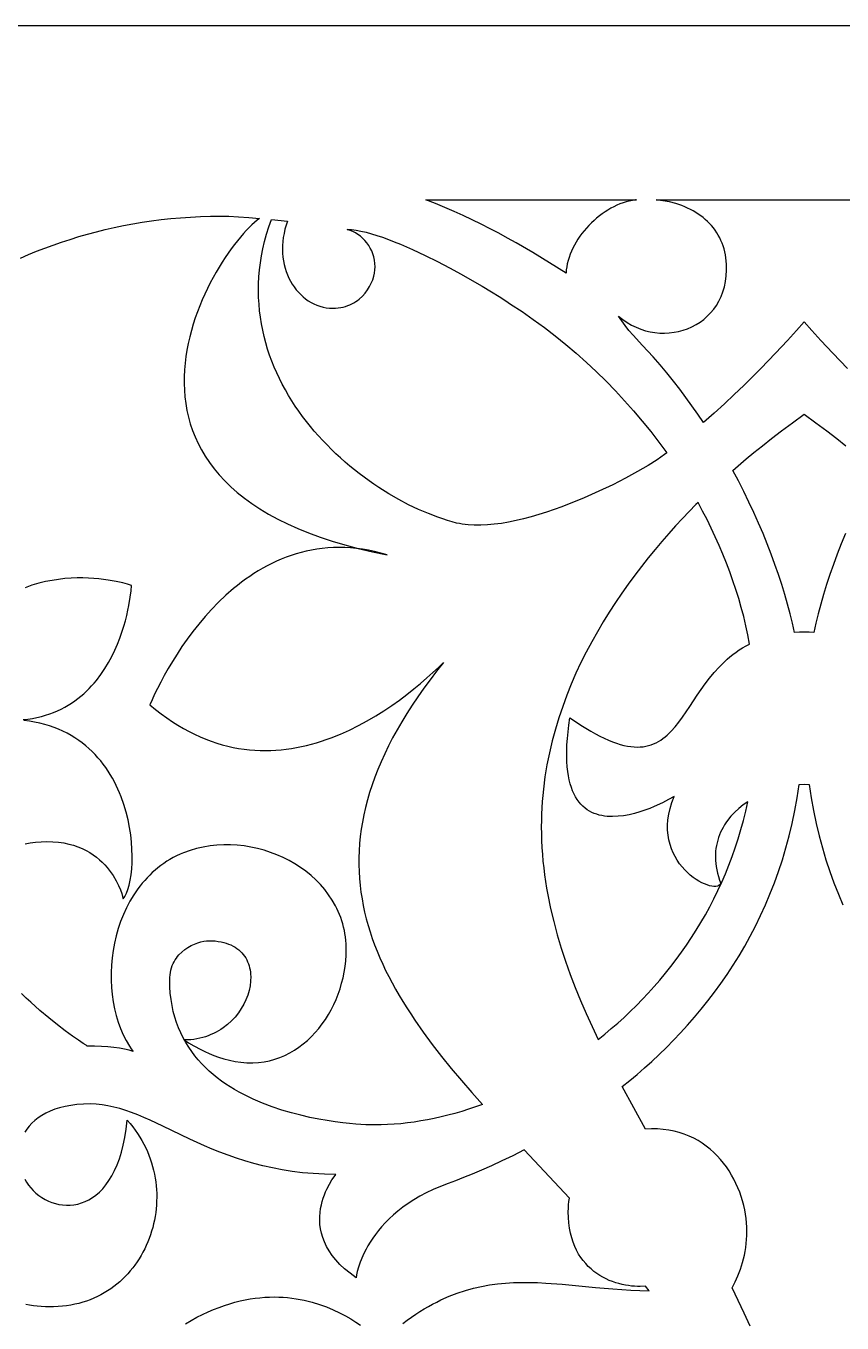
# Model space of a CAD drawing. Extents: x -52 to 65, y 50 to 90.
# Drawn here: x 34.91 to 49.45, y 66.77 to 89.87 of the extents above; entities that cross this region are included whole.
import ezdxf

# ---------------------------------------------------------------- set-up
doc = ezdxf.new("R2010")
doc.units = 0
doc.header["$MEASUREMENT"] = 0
doc.layers.add('LAYER_1', color=18, linetype='CONTINUOUS')

msp = doc.modelspace()

# ---------------------------------------------------------------- linework, layer by layer
at = {"layer": 'LAYER_1'}
for points in [[(64.546, 89.866), (-30.122, 89.866), (-51.907, 89.866)], [(49.548, 83.766), (49.285, 84.038), (49.071, 84.268), (48.91, 84.445), (48.775, 84.6), (48.64, 84.445), (48.479, 84.268), (48.265, 84.038), (48.002, 83.766), (47.855, 83.618), (47.697, 83.463), (47.53, 83.303), (47.355, 83.139), (47.173, 82.972), (46.983, 82.805), (46.881, 82.954), (46.776, 83.103), (46.669, 83.251), (46.558, 83.398), (46.444, 83.544), (46.327, 83.689), (46.207, 83.832), (46.083, 83.975), (45.894, 84.176), (45.728, 84.359), (45.653, 84.445), (45.585, 84.53), (45.523, 84.614), (45.468, 84.698), (45.542, 84.638), (45.619, 84.586), (45.698, 84.54), (45.779, 84.5), (45.862, 84.467), (45.946, 84.44), (46.031, 84.42), (46.116, 84.406), (46.202, 84.398), (46.287, 84.396), (46.372, 84.4), (46.456, 84.411), (46.538, 84.427), (46.619, 84.448), (46.698, 84.476), (46.774, 84.509), (46.848, 84.548), (46.919, 84.592), (46.986, 84.641), (47.049, 84.696), (47.108, 84.756), (47.163, 84.821), (47.212, 84.891), (47.257, 84.966), (47.296, 85.046), (47.328, 85.131), (47.355, 85.221), (47.374, 85.315), (47.387, 85.414), (47.392, 85.517), (47.389, 85.625), (47.379, 85.737), (47.371, 85.792), (47.36, 85.846), (47.347, 85.898), (47.331, 85.95), (47.313, 86), (47.292, 86.048), (47.27, 86.095), (47.245, 86.141), (47.218, 86.185), (47.188, 86.228), (47.157, 86.27), (47.124, 86.31), (47.089, 86.348), (47.052, 86.385), (47.013, 86.421), (46.973, 86.454), (46.931, 86.487), (46.887, 86.517), (46.842, 86.546), (46.795, 86.574), (46.747, 86.6), (46.697, 86.624), (46.646, 86.646), (46.594, 86.667), (46.541, 86.686), (46.486, 86.703), (46.374, 86.732), (46.258, 86.754), (46.139, 86.768), (51.412, 86.768)], [(34.813, 85.733), (34.954, 85.794), (35.098, 85.853), (35.244, 85.91), (35.392, 85.964), (35.542, 86.016), (35.694, 86.066), (35.848, 86.114), (36.004, 86.158), (36.162, 86.201), (36.321, 86.24), (36.482, 86.277), (36.646, 86.311), (36.811, 86.342), (36.978, 86.37), (37.146, 86.395), (37.316, 86.417), (37.489, 86.436), (37.662, 86.451), (37.838, 86.464), (38.015, 86.472), (38.194, 86.478), (38.374, 86.48), (38.524, 86.476), (38.695, 86.468), (38.88, 86.455), (39.068, 86.44), (39.025, 86.407), (38.98, 86.369), (38.933, 86.326), (38.884, 86.278), (38.833, 86.225), (38.782, 86.168), (38.729, 86.107), (38.675, 86.042), (38.621, 85.973), (38.566, 85.899), (38.512, 85.822), (38.457, 85.742), (38.402, 85.658), (38.348, 85.571), (38.295, 85.481), (38.243, 85.387), (38.192, 85.292), (38.143, 85.193), (38.095, 85.092), (38.049, 84.988), (38.005, 84.883), (37.963, 84.775), (37.924, 84.666), (37.888, 84.555), (37.855, 84.442), (37.825, 84.328), (37.799, 84.212), (37.776, 84.096), (37.757, 83.978), (37.743, 83.86), (37.732, 83.741), (37.727, 83.621), (37.726, 83.502), (37.73, 83.382), (37.74, 83.262), (37.755, 83.142), (37.776, 83.022), (37.803, 82.903), (37.836, 82.784), (37.875, 82.666), (37.921, 82.549), (37.974, 82.433), (38.034, 82.318), (38.102, 82.204), (38.177, 82.092), (38.26, 81.982), (38.35, 81.873), (38.45, 81.766), (38.557, 81.662), (38.673, 81.559), (38.799, 81.459), (38.933, 81.362), (39.077, 81.267), (39.23, 81.175), (39.393, 81.087), (39.566, 81.001), (39.75, 80.918), (39.944, 80.84), (40.149, 80.764), (40.365, 80.693), (40.592, 80.625), (40.83, 80.562), (41.08, 80.502), (41.342, 80.447), (41.23, 80.479), (41.119, 80.507), (41.01, 80.53), (40.902, 80.548), (40.796, 80.562), (40.691, 80.572), (40.588, 80.578), (40.486, 80.58), (40.385, 80.578), (40.286, 80.573), (40.188, 80.564), (40.092, 80.551), (39.997, 80.535), (39.903, 80.516), (39.811, 80.493), (39.721, 80.467), (39.631, 80.439), (39.544, 80.407), (39.458, 80.373), (39.373, 80.336), (39.289, 80.297), (39.208, 80.255), (39.127, 80.211), (39.048, 80.165), (38.971, 80.117), (38.895, 80.066), (38.82, 80.014), (38.747, 79.96), (38.676, 79.905), (38.606, 79.848), (38.47, 79.729), (38.34, 79.606), (38.216, 79.479), (38.098, 79.349), (37.986, 79.217), (37.88, 79.083), (37.781, 78.949), (37.687, 78.815), (37.599, 78.683), (37.517, 78.553), (37.442, 78.426), (37.372, 78.303), (37.309, 78.184), (37.251, 78.072), (37.2, 77.966), (37.156, 77.867), (37.117, 77.777), (37.217, 77.695), (37.316, 77.618), (37.416, 77.546), (37.516, 77.478), (37.615, 77.416), (37.715, 77.357), (37.814, 77.303), (37.913, 77.254), (38.012, 77.209), (38.111, 77.168), (38.209, 77.131), (38.308, 77.098), (38.406, 77.069), (38.503, 77.043), (38.601, 77.022), (38.697, 77.004), (38.794, 76.989), (38.89, 76.978), (38.985, 76.971), (39.08, 76.966), (39.175, 76.965), (39.269, 76.966), (39.362, 76.971), (39.455, 76.978), (39.547, 76.989), (39.639, 77.002), (39.73, 77.017), (39.82, 77.035), (39.909, 77.055), (39.998, 77.078), (40.085, 77.103), (40.172, 77.13), (40.258, 77.159), (40.344, 77.189), (40.511, 77.256), (40.675, 77.33), (40.835, 77.409), (40.99, 77.493), (41.141, 77.582), (41.287, 77.674), (41.428, 77.769), (41.563, 77.865), (41.694, 77.963), (41.818, 78.062), (41.937, 78.16), (42.05, 78.257), (42.156, 78.352), (42.256, 78.445), (42.349, 78.534), (42.226, 78.379), (42.108, 78.225), (41.996, 78.073), (41.89, 77.922), (41.79, 77.773), (41.694, 77.625), (41.605, 77.478), (41.521, 77.333), (41.442, 77.19), (41.368, 77.047), (41.3, 76.906), (41.236, 76.767), (41.178, 76.628), (41.125, 76.491), (41.076, 76.355), (41.032, 76.22), (40.993, 76.087), (40.959, 75.954), (40.929, 75.823), (40.903, 75.692), (40.882, 75.563), (40.865, 75.435), (40.853, 75.308), (40.844, 75.182), (40.84, 75.056), (40.84, 74.932), (40.843, 74.809), (40.851, 74.686), (40.862, 74.565), (40.877, 74.444), (40.896, 74.324), (40.918, 74.205), (40.943, 74.086), (40.972, 73.969), (41.005, 73.852), (41.04, 73.736), (41.079, 73.62), (41.121, 73.505), (41.166, 73.391), (41.213, 73.277), (41.264, 73.164), (41.317, 73.052), (41.373, 72.94), (41.432, 72.828), (41.494, 72.717), (41.557, 72.606), (41.623, 72.496), (41.692, 72.386), (41.763, 72.277), (41.835, 72.168), (41.987, 71.951), (42.147, 71.734), (42.314, 71.519), (42.487, 71.305), (42.667, 71.091), (42.851, 70.877), (43.041, 70.663), (42.917, 70.62), (42.795, 70.579), (42.672, 70.541), (42.549, 70.506), (42.427, 70.473), (42.305, 70.443), (42.184, 70.416), (42.063, 70.392), (41.943, 70.37), (41.823, 70.351), (41.705, 70.335), (41.586, 70.322), (41.469, 70.312), (41.353, 70.305), (41.238, 70.3), (41.123, 70.299), (40.966, 70.304), (40.786, 70.316), (40.675, 70.326), (40.552, 70.339), (40.419, 70.356), (40.276, 70.378), (40.125, 70.404), (39.967, 70.435), (39.804, 70.472), (39.637, 70.515), (39.467, 70.565), (39.296, 70.622), (39.125, 70.686), (39.04, 70.721), (38.956, 70.758), (38.872, 70.798), (38.789, 70.839), (38.707, 70.883), (38.626, 70.929), (38.546, 70.977), (38.468, 71.028), (38.392, 71.082), (38.317, 71.138), (38.244, 71.196), (38.174, 71.257), (38.106, 71.321), (38.04, 71.388), (37.978, 71.457), (37.918, 71.53), (37.861, 71.605), (37.807, 71.683), (37.756, 71.765), (37.709, 71.849), (37.666, 71.937), (37.626, 72.028), (37.591, 72.122), (37.56, 72.22), (37.533, 72.321), (37.51, 72.425), (37.493, 72.534), (37.48, 72.645), (37.472, 72.761), (37.469, 72.88), (37.471, 72.927), (37.475, 72.972), (37.482, 73.016), (37.491, 73.058), (37.502, 73.098), (37.515, 73.136), (37.531, 73.172), (37.548, 73.206), (37.567, 73.239), (37.588, 73.27), (37.61, 73.3), (37.634, 73.328), (37.684, 73.378), (37.738, 73.423), (37.794, 73.461), (37.852, 73.494), (37.911, 73.521), (37.968, 73.543), (38.024, 73.559), (38.077, 73.571), (38.125, 73.577), (38.169, 73.58), (38.226, 73.578), (38.281, 73.575), (38.334, 73.568), (38.384, 73.56), (38.431, 73.549), (38.476, 73.536), (38.519, 73.521), (38.56, 73.504), (38.598, 73.485), (38.634, 73.464), (38.667, 73.441), (38.699, 73.416), (38.728, 73.39), (38.755, 73.363), (38.78, 73.334), (38.802, 73.303), (38.823, 73.272), (38.841, 73.239), (38.857, 73.205), (38.871, 73.169), (38.883, 73.133), (38.893, 73.096), (38.901, 73.059), (38.907, 73.02), (38.911, 72.981), (38.913, 72.941), (38.911, 72.86), (38.901, 72.778), (38.884, 72.695), (38.86, 72.613), (38.828, 72.53), (38.79, 72.45), (38.745, 72.371), (38.693, 72.294), (38.634, 72.221), (38.569, 72.152), (38.499, 72.088), (38.422, 72.028), (38.381, 72.001), (38.339, 71.975), (38.295, 71.95), (38.25, 71.927), (38.204, 71.907), (38.156, 71.887), (38.107, 71.87), (38.057, 71.855), (38.005, 71.842), (37.952, 71.831), (37.898, 71.823), (37.843, 71.817), (37.786, 71.813), (37.728, 71.812), (37.806, 71.761), (37.898, 71.706), (38.021, 71.64), (38.092, 71.606), (38.17, 71.571), (38.253, 71.538), (38.341, 71.506), (38.435, 71.477), (38.532, 71.452), (38.634, 71.431), (38.738, 71.416), (38.845, 71.407), (38.949, 71.405), (39.051, 71.411), (39.151, 71.423), (39.248, 71.443), (39.342, 71.468), (39.434, 71.5), (39.523, 71.538), (39.609, 71.581), (39.693, 71.629), (39.773, 71.683), (39.85, 71.741), (39.924, 71.804), (39.995, 71.872), (40.063, 71.943), (40.127, 72.018), (40.187, 72.097), (40.244, 72.179), (40.297, 72.264), (40.347, 72.351), (40.392, 72.442), (40.434, 72.534), (40.471, 72.629), (40.504, 72.725), (40.533, 72.822), (40.558, 72.921), (40.579, 73.021), (40.594, 73.121), (40.606, 73.222), (40.612, 73.323), (40.614, 73.424), (40.611, 73.525), (40.607, 73.586), (40.6, 73.646), (40.592, 73.706), (40.581, 73.764), (40.568, 73.822), (40.553, 73.879), (40.536, 73.935), (40.517, 73.991), (40.496, 74.045), (40.473, 74.098), (40.449, 74.151), (40.423, 74.203), (40.365, 74.303), (40.301, 74.399), (40.231, 74.491), (40.155, 74.579), (40.073, 74.662), (39.987, 74.741), (39.895, 74.815), (39.799, 74.884), (39.699, 74.949), (39.596, 75.008), (39.488, 75.062), (39.378, 75.11), (39.266, 75.153), (39.151, 75.191), (39.033, 75.222), (38.915, 75.248), (38.795, 75.267), (38.674, 75.28), (38.552, 75.287), (38.431, 75.288), (38.309, 75.281), (38.188, 75.268), (38.068, 75.248), (37.949, 75.221), (37.831, 75.187), (37.716, 75.145), (37.653, 75.119), (37.592, 75.09), (37.532, 75.06), (37.474, 75.028), (37.418, 74.993), (37.363, 74.957), (37.309, 74.919), (37.258, 74.879), (37.208, 74.837), (37.159, 74.794), (37.112, 74.749), (37.067, 74.702), (37.023, 74.654), (36.98, 74.605), (36.94, 74.554), (36.901, 74.502), (36.827, 74.394), (36.759, 74.282), (36.698, 74.165), (36.643, 74.045), (36.594, 73.922), (36.551, 73.796), (36.515, 73.668), (36.484, 73.538), (36.46, 73.407), (36.442, 73.275), (36.43, 73.143), (36.423, 73.011), (36.423, 72.88), (36.429, 72.749), (36.441, 72.62), (36.459, 72.494), (36.483, 72.369), (36.513, 72.248), (36.549, 72.13), (36.59, 72.016), (36.638, 71.906), (36.691, 71.802), (36.751, 71.702), (36.783, 71.655), (36.816, 71.608), (36.744, 71.63), (36.663, 71.649), (36.573, 71.666), (36.474, 71.68), (36.367, 71.691), (36.252, 71.699), (36.13, 71.703), (36.001, 71.705), (35.979, 71.717), (35.924, 71.752), (35.842, 71.807), (35.735, 71.882), (35.609, 71.974), (35.468, 72.082), (35.315, 72.204), (35.155, 72.338), (34.992, 72.483), (34.911, 72.559), (34.83, 72.638)], [(49.509, 80.83), (49.434, 80.645), (49.363, 80.462), (49.297, 80.28), (49.234, 80.1), (49.176, 79.922), (49.122, 79.746), (49.072, 79.572), (49.026, 79.4), (48.984, 79.231), (48.946, 79.065), (48.862, 79.07), (48.775, 79.071), (48.775, 79.071), (48.775, 79.071), (48.776, 79.071), (48.775, 79.071), (48.689, 79.07), (48.605, 79.065), (48.567, 79.231), (48.525, 79.4), (48.479, 79.572), (48.429, 79.746), (48.375, 79.922), (48.316, 80.1), (48.254, 80.28), (48.187, 80.462), (48.117, 80.645), (48.042, 80.83), (47.962, 81.015), (47.879, 81.202), (47.791, 81.389), (47.699, 81.577), (47.602, 81.765), (47.501, 81.953), (47.741, 82.157), (47.879, 82.27), (48.03, 82.391), (48.195, 82.519), (48.373, 82.655), (48.567, 82.8), (48.775, 82.952), (48.775, 82.952), (48.984, 82.8), (49.177, 82.655), (49.356, 82.519), (49.52, 82.391)], [(34.857, 77.515), (34.942, 77.525), (35.024, 77.538), (35.104, 77.554), (35.182, 77.573), (35.257, 77.594), (35.33, 77.618), (35.4, 77.644), (35.469, 77.673), (35.534, 77.704), (35.598, 77.737), (35.66, 77.772), (35.719, 77.809), (35.776, 77.848), (35.832, 77.889), (35.885, 77.931), (35.936, 77.975), (35.985, 78.02), (36.033, 78.067), (36.078, 78.115), (36.122, 78.164), (36.163, 78.214), (36.242, 78.317), (36.313, 78.423), (36.379, 78.531), (36.438, 78.64), (36.491, 78.75), (36.538, 78.859), (36.581, 78.967), (36.618, 79.073), (36.651, 79.177), (36.679, 79.277), (36.703, 79.372), (36.724, 79.463), (36.741, 79.547), (36.766, 79.694), (36.781, 79.807), (36.79, 79.905), (36.717, 79.928), (36.631, 79.95), (36.515, 79.976), (36.372, 80.001), (36.292, 80.013), (36.207, 80.022), (36.116, 80.03), (36.021, 80.036), (35.921, 80.039), (35.818, 80.038), (35.711, 80.034), (35.6, 80.026), (35.487, 80.013), (35.372, 79.995), (35.255, 79.972), (35.135, 79.943), (35.015, 79.907), (34.894, 79.865)], [(34.894, 75.307), (34.983, 75.323), (35.077, 75.335), (35.176, 75.342), (35.28, 75.345), (35.386, 75.342), (35.486, 75.333), (35.58, 75.32), (35.67, 75.301), (35.755, 75.278), (35.834, 75.251), (35.909, 75.22), (35.98, 75.186), (36.045, 75.148), (36.107, 75.108), (36.164, 75.066), (36.218, 75.022), (36.267, 74.977), (36.313, 74.93), (36.355, 74.883), (36.393, 74.835), (36.428, 74.787), (36.46, 74.74), (36.514, 74.648), (36.558, 74.562), (36.59, 74.485), (36.614, 74.42), (36.629, 74.369), (36.641, 74.326), (36.656, 74.346), (36.671, 74.369), (36.7, 74.425), (36.725, 74.492), (36.748, 74.569), (36.767, 74.657), (36.782, 74.753), (36.793, 74.857), (36.799, 74.968), (36.801, 75.085), (36.797, 75.207), (36.788, 75.334), (36.774, 75.465), (36.753, 75.598), (36.726, 75.734), (36.692, 75.87), (36.651, 76.006), (36.603, 76.142), (36.576, 76.21), (36.547, 76.276), (36.516, 76.343), (36.483, 76.408), (36.447, 76.473), (36.41, 76.537), (36.371, 76.6), (36.329, 76.661), (36.285, 76.721), (36.239, 76.78), (36.19, 76.838), (36.139, 76.894), (36.086, 76.948), (36.03, 77.001), (35.972, 77.051), (35.911, 77.1), (35.847, 77.146), (35.781, 77.19), (35.713, 77.232), (35.641, 77.272), (35.567, 77.309), (35.49, 77.343), (35.41, 77.374), (35.328, 77.403), (35.242, 77.429), (35.154, 77.451), (35.062, 77.471), (34.968, 77.487), (34.87, 77.499)], [(47.81, 66.717), (47.707, 66.947), (47.6, 67.175), (47.491, 67.402), (47.544, 67.505), (47.594, 67.615), (47.639, 67.731), (47.678, 67.853), (47.695, 67.917), (47.71, 67.982), (47.724, 68.049), (47.735, 68.117), (47.744, 68.186), (47.75, 68.258), (47.754, 68.33), (47.756, 68.404), (47.755, 68.479), (47.75, 68.555), (47.742, 68.632), (47.731, 68.71), (47.717, 68.788), (47.699, 68.867), (47.678, 68.946), (47.654, 69.025), (47.626, 69.103), (47.595, 69.181), (47.56, 69.258), (47.523, 69.333), (47.482, 69.408), (47.437, 69.48), (47.389, 69.551), (47.338, 69.62), (47.284, 69.686), (47.226, 69.75), (47.164, 69.811), (47.1, 69.869), (47.031, 69.923), (46.96, 69.974), (46.885, 70.021), (46.806, 70.064), (46.725, 70.102), (46.639, 70.136), (46.55, 70.165), (46.458, 70.189), (46.363, 70.208), (46.263, 70.221), (46.161, 70.228), (46.055, 70.229), (45.95, 70.225), (45.739, 70.604), (45.534, 70.983), (45.667, 71.09), (45.799, 71.2), (45.931, 71.315), (46.062, 71.432), (46.192, 71.554), (46.321, 71.679), (46.448, 71.808), (46.574, 71.94), (46.699, 72.077), (46.822, 72.217), (46.942, 72.361), (47.061, 72.509), (47.177, 72.661), (47.29, 72.817), (47.401, 72.978), (47.509, 73.142), (47.614, 73.31), (47.715, 73.483), (47.813, 73.66), (47.907, 73.841), (47.998, 74.026), (48.084, 74.216), (48.166, 74.41), (48.244, 74.608), (48.318, 74.811), (48.386, 75.019), (48.45, 75.231), (48.508, 75.447), (48.562, 75.669), (48.61, 75.895), (48.652, 76.125), (48.688, 76.361), (48.775, 76.364), (48.863, 76.361), (48.899, 76.125), (48.941, 75.895), (48.989, 75.669), (49.042, 75.447), (49.101, 75.231), (49.164, 75.019), (49.233, 74.811), (49.306, 74.608), (49.384, 74.41), (49.466, 74.216)], [(41.624, 66.764), (41.701, 66.822), (41.777, 66.876), (41.853, 66.928), (41.929, 66.977), (42.004, 67.024), (42.079, 67.068), (42.153, 67.109), (42.227, 67.147), (42.301, 67.184), (42.447, 67.249), (42.593, 67.306), (42.738, 67.353), (42.882, 67.393), (43.025, 67.426), (43.168, 67.452), (43.31, 67.471), (43.453, 67.485), (43.595, 67.494), (43.738, 67.497), (43.881, 67.497), (44.025, 67.493), (44.169, 67.485), (44.461, 67.464), (44.757, 67.436), (45.059, 67.406), (45.368, 67.379), (45.525, 67.368), (45.685, 67.359), (45.848, 67.352), (46.013, 67.349), (45.949, 67.43), (45.855, 67.425), (45.804, 67.425), (45.752, 67.428), (45.699, 67.432), (45.644, 67.439), (45.589, 67.448), (45.532, 67.46), (45.475, 67.474), (45.418, 67.491), (45.36, 67.51), (45.303, 67.533), (45.246, 67.559), (45.19, 67.587), (45.135, 67.619), (45.081, 67.654), (45.029, 67.693), (44.978, 67.735), (44.928, 67.781), (44.882, 67.83), (44.837, 67.884), (44.795, 67.941), (44.756, 68.002), (44.72, 68.068), (44.687, 68.138), (44.658, 68.212), (44.633, 68.291), (44.611, 68.374), (44.594, 68.462), (44.582, 68.555), (44.574, 68.652), (44.572, 68.755), (44.573, 68.816), (44.577, 68.877), (44.583, 68.936), (44.592, 68.995), (43.785, 69.855), (43.583, 69.752), (43.388, 69.658), (43.202, 69.572), (43.025, 69.494), (42.859, 69.424), (42.704, 69.362), (42.562, 69.307), (42.434, 69.259), (42.295, 69.206), (42.165, 69.15), (42.042, 69.091), (41.927, 69.03), (41.819, 68.966), (41.718, 68.901), (41.624, 68.834), (41.536, 68.766), (41.455, 68.697), (41.379, 68.627), (41.31, 68.557), (41.246, 68.487), (41.187, 68.418), (41.134, 68.349), (41.086, 68.281), (41.042, 68.214), (41.002, 68.149), (40.967, 68.086), (40.936, 68.025), (40.909, 67.967), (40.864, 67.859), (40.832, 67.766), (40.81, 67.688), (40.797, 67.63), (40.789, 67.58), (40.682, 67.658), (40.586, 67.737), (40.502, 67.817), (40.428, 67.897), (40.363, 67.978), (40.309, 68.058), (40.263, 68.138), (40.225, 68.217), (40.195, 68.296), (40.172, 68.374), (40.156, 68.451), (40.146, 68.526), (40.142, 68.6), (40.143, 68.672), (40.149, 68.742), (40.158, 68.81), (40.171, 68.876), (40.187, 68.939), (40.206, 68.999), (40.227, 69.056), (40.248, 69.109), (40.271, 69.159), (40.317, 69.248), (40.361, 69.32), (40.397, 69.374), (40.431, 69.419), (40.226, 69.422), (40.028, 69.433), (39.836, 69.45), (39.651, 69.473), (39.471, 69.501), (39.298, 69.535), (39.13, 69.573), (38.967, 69.615), (38.81, 69.661), (38.657, 69.71), (38.509, 69.761), (38.365, 69.816), (38.226, 69.871), (38.09, 69.929), (37.83, 70.046), (37.346, 70.276), (37.119, 70.382), (37.008, 70.431), (36.899, 70.477), (36.791, 70.519), (36.685, 70.557), (36.579, 70.591), (36.474, 70.619), (36.369, 70.642), (36.264, 70.659), (36.159, 70.669), (36.054, 70.673), (35.931, 70.67), (35.815, 70.662), (35.706, 70.648), (35.604, 70.629), (35.508, 70.606), (35.419, 70.578), (35.336, 70.546), (35.259, 70.51), (35.189, 70.47), (35.124, 70.427), (35.066, 70.381), (35.013, 70.332), (34.966, 70.28), (34.924, 70.226), (34.888, 70.17)], [(34.887, 69.332), (34.919, 69.279), (34.953, 69.228), (34.992, 69.18), (35.037, 69.131), (35.085, 69.086), (35.137, 69.045), (35.191, 69.007), (35.248, 68.974), (35.307, 68.944), (35.369, 68.92), (35.431, 68.9), (35.496, 68.885), (35.561, 68.875), (35.628, 68.87), (35.695, 68.871), (35.762, 68.878), (35.829, 68.891), (35.896, 68.91), (35.962, 68.935), (36.028, 68.967), (36.092, 69.006), (36.155, 69.052), (36.216, 69.105), (36.275, 69.165), (36.332, 69.233), (36.386, 69.31), (36.438, 69.394), (36.486, 69.486), (36.531, 69.587), (36.572, 69.696), (36.609, 69.815), (36.642, 69.942), (36.67, 70.079), (36.693, 70.226), (36.711, 70.382), (36.762, 70.324), (36.809, 70.265), (36.854, 70.206), (36.897, 70.145), (36.937, 70.083), (36.974, 70.02), (37.009, 69.956), (37.041, 69.892), (37.071, 69.826), (37.098, 69.761), (37.123, 69.694), (37.145, 69.627), (37.165, 69.56), (37.182, 69.492), (37.197, 69.423), (37.21, 69.355), (37.22, 69.286), (37.228, 69.218), (37.233, 69.149), (37.237, 69.08), (37.238, 69.011), (37.236, 68.942), (37.233, 68.874), (37.227, 68.806), (37.219, 68.738), (37.209, 68.671), (37.197, 68.604), (37.182, 68.537), (37.166, 68.471), (37.147, 68.406), (37.127, 68.342), (37.104, 68.278), (37.079, 68.216), (37.052, 68.154), (37.023, 68.093), (36.992, 68.033), (36.959, 67.975), (36.925, 67.917), (36.888, 67.861), (36.849, 67.806), (36.809, 67.753), (36.766, 67.701), (36.722, 67.65), (36.676, 67.601), (36.628, 67.554), (36.579, 67.509), (36.527, 67.465), (36.474, 67.423), (36.419, 67.384), (36.363, 67.346), (36.304, 67.31), (36.244, 67.276), (36.183, 67.245), (36.119, 67.216), (36.054, 67.189), (35.988, 67.164), (35.92, 67.142), (35.85, 67.123), (35.779, 67.106), (35.707, 67.092), (35.632, 67.08), (35.557, 67.072), (35.48, 67.066), (35.401, 67.063), (35.327, 67.063), (35.253, 67.064), (35.181, 67.068), (35.11, 67.074), (35.04, 67.082), (34.971, 67.092), (34.903, 67.104)], [(37.75, 66.761), (37.852, 66.82), (37.954, 66.875), (38.054, 66.926), (38.153, 66.972), (38.251, 67.014), (38.348, 67.052), (38.444, 67.086), (38.538, 67.117), (38.631, 67.143), (38.723, 67.166), (38.814, 67.185), (38.903, 67.202), (38.991, 67.215), (39.078, 67.224), (39.163, 67.231), (39.247, 67.235), (39.33, 67.237), (39.411, 67.235), (39.49, 67.231), (39.568, 67.225), (39.645, 67.217), (39.72, 67.206), (39.794, 67.193), (39.866, 67.179), (40.005, 67.145), (40.138, 67.105), (40.264, 67.059), (40.383, 67.01), (40.495, 66.957), (40.6, 66.903), (40.697, 66.847), (40.787, 66.79), (40.869, 66.735)]]:
    msp.add_lwpolyline(points, dxfattribs=at)
for points in [[(42.035, 86.768), (45.789, 86.768), (45.768, 86.767), (45.713, 86.759), (45.658, 86.748), (45.603, 86.733), (45.548, 86.716), (45.493, 86.696), (45.439, 86.673), (45.385, 86.647), (45.332, 86.619), (45.279, 86.588), (45.227, 86.555), (45.176, 86.52), (45.126, 86.482), (45.077, 86.443), (45.03, 86.402), (44.984, 86.359), (44.939, 86.314), (44.896, 86.268), (44.855, 86.22), (44.816, 86.171), (44.779, 86.121), (44.744, 86.069), (44.711, 86.017), (44.68, 85.964), (44.652, 85.91), (44.627, 85.855), (44.604, 85.8), (44.585, 85.745), (44.568, 85.689), (44.554, 85.633), (44.543, 85.577), (44.536, 85.521), (44.532, 85.466), (44.239, 85.651), (43.942, 85.831), (43.641, 86.006), (43.488, 86.09), (43.334, 86.174), (43.178, 86.255), (43.021, 86.334), (42.861, 86.412), (42.7, 86.488), (42.537, 86.561), (42.372, 86.632), (42.205, 86.702)], [(40.632, 86.243), (40.709, 86.239), (40.79, 86.228), (40.876, 86.213), (40.967, 86.192), (41.062, 86.166), (41.16, 86.137), (41.261, 86.103), (41.365, 86.065), (41.471, 86.024), (41.579, 85.98), (41.798, 85.884), (42.02, 85.78), (42.24, 85.671), (42.456, 85.559), (42.663, 85.446), (42.859, 85.336), (43.039, 85.231), (43.201, 85.134), (43.342, 85.047), (43.457, 84.973), (43.543, 84.915), (43.748, 84.78), (43.948, 84.64), (44.145, 84.496), (44.338, 84.347), (44.528, 84.194), (44.713, 84.037), (44.894, 83.876), (45.071, 83.711), (45.244, 83.542), (45.412, 83.37), (45.576, 83.194), (45.735, 83.014), (45.89, 82.832), (46.04, 82.646), (46.185, 82.457), (46.325, 82.266), (46.285, 82.235), (46.223, 82.191), (46.154, 82.143), (45.993, 82.041), (45.805, 81.931), (45.593, 81.816), (45.363, 81.698), (45.116, 81.581), (44.988, 81.523), (44.857, 81.466), (44.725, 81.411), (44.59, 81.357), (44.454, 81.306), (44.318, 81.257), (44.181, 81.21), (44.045, 81.167), (43.908, 81.128), (43.773, 81.092), (43.64, 81.06), (43.508, 81.033), (43.379, 81.01), (43.253, 80.993), (43.13, 80.981), (43.011, 80.975), (42.896, 80.975), (42.786, 80.982), (42.681, 80.995), (42.631, 81.005), (42.582, 81.016), (42.5, 81.038), (42.418, 81.062), (42.334, 81.088), (42.249, 81.118), (42.078, 81.183), (41.903, 81.258), (41.727, 81.342), (41.55, 81.435), (41.373, 81.537), (41.196, 81.648), (41.108, 81.707), (41.021, 81.768), (40.934, 81.83), (40.848, 81.895), (40.763, 81.962), (40.678, 82.031), (40.595, 82.102), (40.512, 82.175), (40.431, 82.249), (40.351, 82.326), (40.273, 82.405), (40.196, 82.485), (40.12, 82.567), (40.046, 82.651), (39.975, 82.737), (39.904, 82.825), (39.836, 82.914), (39.771, 83.005), (39.707, 83.098), (39.645, 83.193), (39.586, 83.289), (39.53, 83.387), (39.476, 83.486), (39.425, 83.587), (39.377, 83.689), (39.331, 83.793), (39.289, 83.899), (39.25, 84.006), (39.214, 84.114), (39.181, 84.224), (39.152, 84.336), (39.126, 84.448), (39.104, 84.562), (39.086, 84.678), (39.071, 84.795), (39.061, 84.913), (39.054, 85.032), (39.052, 85.152), (39.054, 85.274), (39.06, 85.397), (39.071, 85.521), (39.086, 85.647), (39.106, 85.773), (39.131, 85.9), (39.16, 86.029), (39.195, 86.159), (39.235, 86.289), (39.28, 86.421), (39.57, 86.392), (39.544, 86.318), (39.523, 86.245), (39.506, 86.172), (39.493, 86.1), (39.484, 86.028), (39.48, 85.957), (39.478, 85.887), (39.481, 85.818), (39.487, 85.75), (39.497, 85.684), (39.51, 85.619), (39.526, 85.556), (39.546, 85.494), (39.568, 85.434), (39.594, 85.377), (39.622, 85.321), (39.653, 85.268), (39.687, 85.218), (39.723, 85.17), (39.762, 85.124), (39.803, 85.082), (39.846, 85.042), (39.891, 85.006), (39.939, 84.973), (39.988, 84.943), (40.038, 84.916), (40.091, 84.894), (40.145, 84.875), (40.201, 84.86), (40.257, 84.849), (40.316, 84.843), (40.375, 84.841), (40.424, 84.842), (40.471, 84.846), (40.516, 84.853), (40.56, 84.861), (40.601, 84.872), (40.642, 84.886), (40.68, 84.901), (40.717, 84.918), (40.752, 84.937), (40.785, 84.957), (40.817, 84.979), (40.847, 85.002), (40.902, 85.053), (40.951, 85.107), (40.994, 85.165), (41.03, 85.225), (41.061, 85.286), (41.086, 85.347), (41.105, 85.408), (41.119, 85.467), (41.127, 85.523), (41.13, 85.576), (41.127, 85.636), (41.12, 85.695), (41.108, 85.752), (41.091, 85.807), (41.069, 85.859), (41.044, 85.91), (41.015, 85.958), (40.982, 86.003), (40.946, 86.045), (40.908, 86.084), (40.867, 86.12), (40.823, 86.152), (40.778, 86.181), (40.731, 86.206), (40.682, 86.226)], [(47.77, 76.054), (47.689, 75.997), (47.611, 75.934), (47.539, 75.867), (47.471, 75.796), (47.41, 75.72), (47.381, 75.68), (47.355, 75.64), (47.33, 75.598), (47.307, 75.555), (47.286, 75.511), (47.266, 75.465), (47.249, 75.419), (47.234, 75.372), (47.222, 75.323), (47.211, 75.274), (47.203, 75.223), (47.197, 75.171), (47.194, 75.119), (47.193, 75.065), (47.195, 75.01), (47.2, 74.955), (47.207, 74.898), (47.218, 74.84), (47.231, 74.781), (47.247, 74.721), (47.267, 74.66), (47.289, 74.599), (47.276, 74.578), (47.256, 74.563), (47.232, 74.552), (47.202, 74.547), (47.168, 74.546), (47.13, 74.55), (47.088, 74.559), (47.044, 74.572), (46.997, 74.59), (46.949, 74.613), (46.899, 74.64), (46.848, 74.671), (46.797, 74.707), (46.746, 74.747), (46.696, 74.792), (46.648, 74.84), (46.601, 74.893), (46.556, 74.95), (46.514, 75.011), (46.475, 75.076), (46.441, 75.145), (46.41, 75.218), (46.385, 75.294), (46.364, 75.375), (46.35, 75.459), (46.342, 75.547), (46.341, 75.638), (46.347, 75.733), (46.362, 75.832), (46.385, 75.934), (46.416, 76.039), (46.458, 76.148), (46.36, 76.092), (46.248, 76.035), (46.105, 75.969), (46.023, 75.936), (45.937, 75.904), (45.846, 75.874), (45.752, 75.846), (45.656, 75.823), (45.558, 75.805), (45.459, 75.794), (45.361, 75.789), (45.313, 75.79), (45.264, 75.793), (45.217, 75.798), (45.17, 75.806), (45.124, 75.817), (45.079, 75.83), (45.034, 75.846), (44.991, 75.865), (44.95, 75.887), (44.909, 75.912), (44.87, 75.941), (44.833, 75.973), (44.797, 76.008), (44.764, 76.048), (44.732, 76.091), (44.702, 76.139), (44.674, 76.19), (44.649, 76.246), (44.626, 76.306), (44.606, 76.371), (44.588, 76.441), (44.573, 76.515), (44.561, 76.594), (44.552, 76.678), (44.546, 76.768), (44.544, 76.862), (44.544, 76.963), (44.548, 77.068), (44.556, 77.18), (44.567, 77.297), (44.582, 77.42), (44.601, 77.55), (44.699, 77.482), (44.793, 77.42), (44.883, 77.363), (44.971, 77.311), (45.055, 77.263), (45.136, 77.221), (45.214, 77.183), (45.289, 77.149), (45.362, 77.12), (45.432, 77.095), (45.499, 77.074), (45.563, 77.057), (45.626, 77.044), (45.685, 77.035), (45.743, 77.03), (45.799, 77.028), (45.852, 77.029), (45.904, 77.034), (45.953, 77.042), (46.001, 77.053), (46.048, 77.067), (46.092, 77.084), (46.136, 77.104), (46.177, 77.126), (46.218, 77.151), (46.257, 77.178), (46.296, 77.208), (46.333, 77.24), (46.405, 77.309), (46.474, 77.386), (46.541, 77.469), (46.606, 77.558), (46.736, 77.748), (46.87, 77.95), (46.94, 78.052), (47.013, 78.155), (47.09, 78.256), (47.172, 78.356), (47.259, 78.452), (47.353, 78.545), (47.402, 78.59), (47.453, 78.634), (47.506, 78.676), (47.561, 78.717), (47.618, 78.756), (47.678, 78.793), (47.739, 78.829), (47.803, 78.862), (47.772, 79.025), (47.736, 79.187), (47.697, 79.349), (47.654, 79.51), (47.608, 79.67), (47.559, 79.83), (47.506, 79.989), (47.45, 80.147), (47.39, 80.304), (47.327, 80.461), (47.261, 80.616), (47.192, 80.771), (47.12, 80.925), (47.044, 81.077), (46.966, 81.228), (46.884, 81.379), (46.847, 81.345), (46.727, 81.222), (46.605, 81.094), (46.483, 80.963), (46.361, 80.827), (46.239, 80.687), (46.118, 80.543), (45.997, 80.396), (45.877, 80.244), (45.758, 80.089), (45.641, 79.93), (45.525, 79.767), (45.413, 79.601), (45.302, 79.431), (45.194, 79.257), (45.09, 79.08), (44.989, 78.9), (44.892, 78.717), (44.798, 78.53), (44.709, 78.34), (44.625, 78.147), (44.546, 77.95), (44.472, 77.751), (44.404, 77.549), (44.341, 77.344), (44.285, 77.136), (44.235, 76.925), (44.192, 76.712), (44.156, 76.496), (44.128, 76.277), (44.117, 76.167), (44.107, 76.056), (44.1, 75.945), (44.095, 75.833), (44.092, 75.72), (44.09, 75.607), (44.092, 75.484), (44.095, 75.361), (44.101, 75.239), (44.11, 75.117), (44.12, 74.996), (44.133, 74.875), (44.148, 74.754), (44.166, 74.634), (44.185, 74.514), (44.207, 74.394), (44.255, 74.156), (44.312, 73.919), (44.376, 73.683), (44.447, 73.448), (44.524, 73.214), (44.608, 72.981), (44.697, 72.748), (44.792, 72.516), (44.892, 72.285), (44.997, 72.054), (45.106, 71.823), (45.222, 71.917), (45.338, 72.014), (45.452, 72.113), (45.565, 72.215), (45.676, 72.319), (45.785, 72.426), (45.892, 72.536), (45.998, 72.648), (46.102, 72.762), (46.203, 72.88), (46.303, 72.999), (46.4, 73.121), (46.495, 73.246), (46.588, 73.373), (46.679, 73.502), (46.767, 73.634), (46.852, 73.768), (46.935, 73.904), (47.015, 74.043), (47.092, 74.184), (47.166, 74.328), (47.237, 74.473), (47.306, 74.621), (47.371, 74.772), (47.433, 74.924), (47.492, 75.079), (47.547, 75.236), (47.599, 75.395), (47.647, 75.557), (47.692, 75.72), (47.733, 75.886)], [(48.775, 76.364), (48.775, 76.364), (48.775, 76.364), (48.776, 76.364)]]:
    msp.add_lwpolyline(points, close=True, dxfattribs=at)

doc.saveas('drawing.dxf')
